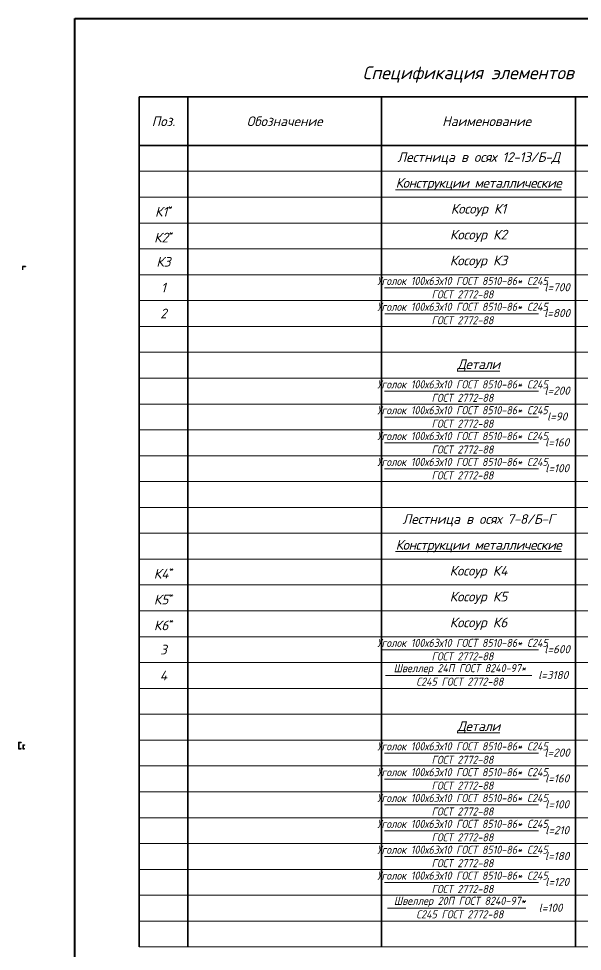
# Model space of a CAD drawing. Header units: millimetres. Extents: x -79646 to 95064, y -231229 to -58107.
# Drawn here: x -39580 to -22138, y -162620 to -133760 of the extents above; entities that cross this region are included whole.
import ezdxf
from ezdxf.enums import TextEntityAlignment as Align

# ---------------------------------------------------------------- set-up
doc = ezdxf.new("R2010")
doc.units = ezdxf.units.MM
doc.layers.get('0').update_dxf_attribs({"lineweight": 5})
doc.layers.add('k_ Металл', color=1, linetype='Continuous', lineweight=30)
doc.layers.add('k_ Рамка', color=7, linetype='Continuous', lineweight=35)
doc.styles.add('STEP PR', font='isocpeui.ttf')

# ---------------------------------------------------------------- blocks, each defined once
blk = doc.blocks.new('*U54')
at = {"color": 0, "linetype": 'ByBlock', "lineweight": -2}
for p, q in [((-100, 0), (-100, 3)), ((-100, 0), (0, 0)), ((-96, 7), (-18, 7)), ((-7, 18), (-7, 96)), ((0, 100), (-3, 100)), ((0, 0), (0, 100))]:
    blk.add_line(p, q, dxfattribs=at)
for centre, radius, start, end in [((-96, 3), 4, 90, 180), ((-18, 18), 12, 270, 0), ((-3, 96), 3.99, 89.9248, 180.0752)]:
    blk.add_arc(centre, radius, start, end, dxfattribs=at)
blk = doc.blocks.new('*U557')
for p, q in [((-18500, -1500), (0, -1500)), ((-18500, -3000), (-18500, -1500)), ((-17000, -3000), (-17000, -1500)), ((-11000, -3000), (-11000, -1500)), ((-5000, -3000), (-5000, -1500)), ((-3500, -3000), (-3500, -1500)), ((-2000, -3000), (-2000, -1500)), ((0, -1500), (0, -3000)), ((0, -3000), (-18500, -3000)), ((-18500, -27800), (-18500, -3000)), ((-17000, -27800), (-17000, -3000)), ((-11000, -27800), (-11000, -3000)), ((-5000, -27800), (-5000, -3000)), ((-3500, -27800), (-3500, -3000)), ((-2000, -27800), (-2000, -3000)), ((0, -27800), (0, -3000))]:
    blk.add_line(p, q)
at = {"color": 8, "lineweight": 20}
for p, q in [((0, -3800), (-18500, -3800)), ((0, -4600), (-18500, -4600)), ((0, -5400), (-18500, -5400)), ((0, -6200), (-18500, -6200)), ((0, -7000), (-18500, -7000)), ((0, -7800), (-18500, -7800)), ((0, -8600), (-18500, -8600)), ((0, -9400), (-18500, -9400)), ((0, -10200), (-18500, -10200)), ((0, -11000), (-18500, -11000)), ((0, -11800), (-18500, -11800)), ((0, -12600), (-18500, -12600)), ((0, -13400), (-18500, -13400)), ((0, -14200), (-18500, -14200)), ((0, -15000), (-18500, -15000)), ((0, -15800), (-18500, -15800)), ((0, -16600), (-18500, -16600)), ((0, -17400), (-18500, -17400)), ((0, -18200), (-18500, -18200)), ((0, -19000), (-18500, -19000)), ((0, -19800), (-18500, -19800)), ((0, -20600), (-18500, -20600)), ((0, -21400), (-18500, -21400)), ((0, -22200), (-18500, -22200)), ((0, -23000), (-18500, -23000)), ((0, -23800), (-18500, -23800)), ((0, -24600), (-18500, -24600)), ((0, -25400), (-18500, -25400)), ((0, -26200), (-18500, -26200)), ((0, -27000), (-18500, -27000)), ((0, -27800), (-18500, -27800))]:
    blk.add_line(p, q, dxfattribs=at)
at = {"style": 'STEP PR'}
for s, p in [('Масса', (-2750, -2021)), ('Приме-', (-1000, -2021)), ('Поз.', (-17750, -2250)), ('Обозначение', (-14000, -2250)), ('Наименование', (-7750, -2250)), ('Кол.', (-4250, -2250)), ('ед.,кг', (-2750, -2613)), ('чание', (-1073, -2622))]:
    blk.add_text(s, height=300, dxfattribs=at).set_placement(p, align=Align.MIDDLE)
at = {"style": 'STEP PR', "flags": 8}
blk.add_attdef('СПЕЦИФИКАЦИЯ', (-18463, -950), '', height=400, dxfattribs=at)
blk = doc.blocks.new('*U104')
at = {"color": 0, "linetype": 'ByBlock', "lineweight": -2}
for p, q in [((0, 200), (0, 0)), ((0, 200), (76, 200)), ((0, 0), (76, 0)), ((5.2, 181.5), (5.2, 18.5)), ((14.7, 191), (70.5, 191)), ((14.7, 9), (70.5, 9)), ((76, 200), (76, 196.5)), ((76, 0), (76, 3.5))]:
    blk.add_line(p, q, dxfattribs=at)
for centre, radius, start, end in [((14.7, 181.5), 9.5, 90, 180), ((14.7, 18.5), 9.5, 180, 270), ((70.5, 196.5), 5.5, 270, 0), ((70.5, 3.5), 5.5, 0, 90)]:
    blk.add_arc(centre, radius, start, end, dxfattribs=at)
blk = doc.blocks.new('*U495')
at = {"color": 0, "linetype": 'ByBlock', "lineweight": -2}
for p, q in [((0, 120), (0, 0)), ((0, 120), (52, 120)), ((0, 0), (52, 0)), ((4.8, 104.7), (4.8, 15.3)), ((12.3, 112.2), (47.5, 112.2)), ((12.3, 7.8), (47.5, 7.8)), ((52, 120), (52, 116.7)), ((52, 0), (52, 3.3))]:
    blk.add_line(p, q, dxfattribs=at)
for centre, radius, start, end in [((12.3, 104.7), 7.5, 90, 180), ((12.3, 15.3), 7.5, 180, 270), ((47.5, 116.7), 4.5, 270, 0), ((47.5, 3.3), 4.5, 0, 90)]:
    blk.add_arc(centre, radius, start, end, dxfattribs=at)

msp = doc.modelspace()

# ---------------------------------------------------------------- linework, layer by layer
at = {"color": 3, "lineweight": 40}
msp.add_lwpolyline([(-37841.72577, -133760.09898), (-14847.61334, -133760.09898), (-14796.6724, -166242.89531), (-37841.72577, -166243.54416)], close=True, dxfattribs=at)
for points in [[(-28256.30464, -142089.21303), (-23496.61692, -142089.21303)], [(-28246.92461, -142889.21303), (-23496.61692, -142889.21303)], [(-28256.30464, -145289.21303), (-23496.61692, -145289.21303)], [(-28256.30464, -146089.21303), (-23496.61692, -146089.21303)], [(-28256.30464, -146889.21303), (-23496.61692, -146889.21303)], [(-28256.30464, -147689.21303), (-23496.61692, -147689.21303)], [(-28337.9482, -153289.21303), (-23496.61692, -153289.21303)], [(-28232.85837, -154089.21303), (-23701.28866, -154089.21303)], [(-28256.30464, -156489.21303), (-23496.61692, -156489.21303)], [(-28256.30464, -157289.21303), (-23496.61692, -157289.21303)], [(-28256.30464, -158089.21303), (-23496.61692, -158089.21303)], [(-28256.30464, -158889.21303), (-23496.61692, -158889.21303)], [(-28256.30464, -159689.21303), (-23496.61692, -159689.21303)], [(-28256.30464, -160489.21303), (-23496.61692, -160489.21303)], [(-28162.94381, -161289.21303), (-23890.39278, -161289.21303)]]:
    msp.add_lwpolyline(points)

# ---------------------------------------------------------------- block references
at = {"layer": 'k_ Металл', "rotation": 180}
msp.add_blockref('*U54', (-39465.38342, -141433.31459), dxfattribs=at)
at = {"layer": 'k_ Металл'}
for name, p in [('*U104', (-39579.72778, -156352.62794)), ('*U495', (-39448.73786, -156352.62794))]:
    msp.add_blockref(name, p, dxfattribs=at)
at = {"layer": 'k_ Рамка'}
ref = msp.add_blockref('*U557', (-17349.81745, -134684.15306), dxfattribs=at)
ref.add_attrib('СПЕЦИФИКАЦИЯ', '                           Спецификация элементов', (-35812.42317, -135633.88826), dxfattribs={"layer": '0', "height": 400, "style": 'STEP PR'})

# ---------------------------------------------------------------- texts
at = {"attachment_point": 5, "style": 'STEP PR'}
for s, insert, char_height, width in [('{\\fISOCPEUR|b1|i1|c204|p34;Лестница в ос\\T0.95;я\\T1;х\\T0.95; 12-13\\T1;/\\T0.95;Б-Д}', (-25349.81745, -138083.89171), 300, 6000), ('{\\T0.95;\\LКонструкции металлические}', (-25349.81745, -138883.89171), 300, 6000), ('\\A1;К1{\\H0.7x;\\S*^ ;}', (-35099.81745, -139683.89171), 300, 1535.1078645), ('Косоур К1', (-25349.81745, -139683.89171), 300, 6000), ('\\A1;К2{\\H0.7x;\\S*^ ;}', (-35099.81745, -140483.89171), 300, 1535.1078645), ('Косоур К2', (-25349.81745, -140483.89171), 300, 6000), ('Косоур К3', (-25349.81745, -141283.89171), 300, 6000), ('К3', (-35099.81745, -141283.89171), 300, 1535.1078645), ('1', (-35099.81745, -142083.89171), 300, 1535.1078645), ('{\\W0.9;Уголок \\C7;100х63х10 ГОСТ 8510-86*\\W1; \\W0.9;\\C256;С245 ГОСТ 2772-88}', (-25846.86907, -142084.15306), 250, 5598.1012193), ('l=700', (-22917.63671, -142071.06914), 250, 1159.3428744), ('{\\W0.9;Уголок \\C7;100х63х10 ГОСТ 8510-86*\\W1; \\W0.9;\\C256;С245 ГОСТ 2772-88}', (-25846.86907, -142884.15306), 250, 5598.1012193), ('2', (-35099.81745, -142883.89171), 300, 1535.1078645), ('l=800', (-22917.63671, -142871.06914), 250, 1159.3428744), ('{\\T0.95;\\LДетали}', (-25349.81745, -144483.89171), 300, 6000), ('{\\W0.9;Уголок \\C7;100х63х10 ГОСТ 8510-86*\\W1; \\W0.9;\\C256;С245 ГОСТ 2772-88}', (-25846.86907, -145284.15306), 250, 5598.1012193), ('l=200', (-22917.63671, -145271.06914), 250, 1159.3428744), ('{\\W0.9;Уголок \\C7;100х63х10 ГОСТ 8510-86*\\W1; \\W0.9;\\C256;С245 ГОСТ 2772-88}', (-25846.86907, -146084.15306), 250, 5598.1012193), ('l=90', (-22917.63671, -146071.06914), 250, 1159.3428744), ('{\\W0.9;Уголок \\C7;100х63х10 ГОСТ 8510-86*\\W1; \\W0.9;\\C256;С245 ГОСТ 2772-88}', (-25846.86907, -146884.15306), 250, 5598.1012193), ('l=160', (-22917.63671, -146871.06914), 250, 1159.3428744), ('{\\W0.9;Уголок \\C7;100х63х10 ГОСТ 8510-86*\\W1; \\W0.9;\\C256;С245 ГОСТ 2772-88}', (-25846.86907, -147684.15306), 250, 5598.1012193), ('l=100', (-22917.63671, -147671.06914), 250, 1159.3428744), ('{\\fISOCPEUR|b1|i1|c204|p34;Лестница в ос\\T0.95;ях 7-8\\T1;/\\T0.95;Б-Г}', (-25349.81745, -149283.89171), 300, 6000), ('{\\T0.95;\\LКонструкции металлические}', (-25349.81745, -150083.89171), 300, 6000), ('\\A1;К4{\\H0.7x;\\S*^ ;}', (-35099.81745, -150883.89171), 300, 1535.1078645), ('Косоур К4', (-25349.81745, -150883.89171), 300, 6000), ('Косоур К5', (-25349.81745, -151683.89171), 300, 6000), ('\\A1;К5{\\H0.7x;\\S*^ ;}', (-35099.81745, -151683.89171), 300, 1535.1078645), ('\\A1;К6{\\H0.7x;\\S*^ ;}', (-35099.81745, -152483.89171), 300, 1535.1078645), ('Косоур К6', (-25349.81745, -152483.89171), 300, 6000), ('{\\W0.9;Уголок \\C7;100х63х10 ГОСТ 8510-86*\\W1; \\W0.9;\\C256;С245 ГОСТ 2772-88}', (-25846.86907, -153284.15306), 250, 5598.1012193), ('3', (-35099.81745, -153283.89171), 300, 1535.1078645), ('l=600', (-22917.63671, -153271.06914), 250, 1159.3428744), ('{\\W0.9;Швеллер 24П ГОСТ 8240-97*\\PС245 ГОСТ 2772-88}', (-25930.45345, -154065.83363), 250, 6000), ('4', (-35099.81745, -154083.89171), 300, 1535.1078645), ('4', (-35099.81745, -154083.89171), 300, 1535.1078645), ('l=3180', (-23039.86492, -154071.06914), 250, 1159.3428744), ('{\\T0.95;\\LДетали}', (-25349.81745, -155683.89171), 300, 6000), ('{\\W0.9;Уголок \\C7;100х63х10 ГОСТ 8510-86*\\W1; \\W0.9;\\C256;С245 ГОСТ 2772-88}', (-25846.86907, -156484.15306), 250, 5598.1012193), ('l=200', (-22917.63671, -156471.06914), 250, 1159.3428744), ('{\\W0.9;Уголок \\C7;100х63х10 ГОСТ 8510-86*\\W1; \\W0.9;\\C256;С245 ГОСТ 2772-88}', (-25846.86907, -157284.15306), 250, 5598.1012193), ('l=160', (-22917.63671, -157271.06914), 250, 1159.3428744), ('{\\W0.9;Уголок \\C7;100х63х10 ГОСТ 8510-86*\\W1; \\W0.9;\\C256;С245 ГОСТ 2772-88}', (-25846.86907, -158084.15306), 250, 5598.1012193), ('l=100', (-22917.63671, -158071.06914), 250, 1159.3428744), ('{\\W0.9;Уголок \\C7;100х63х10 ГОСТ 8510-86*\\W1; \\W0.9;\\C256;С245 ГОСТ 2772-88}', (-25846.86907, -158884.15306), 250, 5598.1012193), ('l=210', (-22917.63671, -158871.06914), 250, 1159.3428744), ('{\\W0.9;Уголок \\C7;100х63х10 ГОСТ 8510-86*\\W1; \\W0.9;\\C256;С245 ГОСТ 2772-88}', (-25846.86907, -159684.15306), 250, 5598.1012193), ('l=180', (-22917.63671, -159671.06914), 250, 1159.3428744), ('{\\W0.9;Уголок \\C7;100х63х10 ГОСТ 8510-86*\\W1; \\W0.9;\\C256;С245 ГОСТ 2772-88}', (-25846.86907, -160484.15306), 250, 5598.1012193), ('l=120', (-22917.63671, -160471.06914), 250, 1159.3428744), ('{\\W0.9;Швеллер 20П ГОСТ 8240-97*\\PС245 ГОСТ 2772-88}', (-25930.45345, -161265.83363), 250, 6000), ('l=100', (-23121.61722, -161271.06914), 250, 1159.3428744)]:
    msp.add_mtext(s, dxfattribs=dict(at, insert=insert, char_height=char_height, width=width))

doc.saveas('drawing.dxf')
